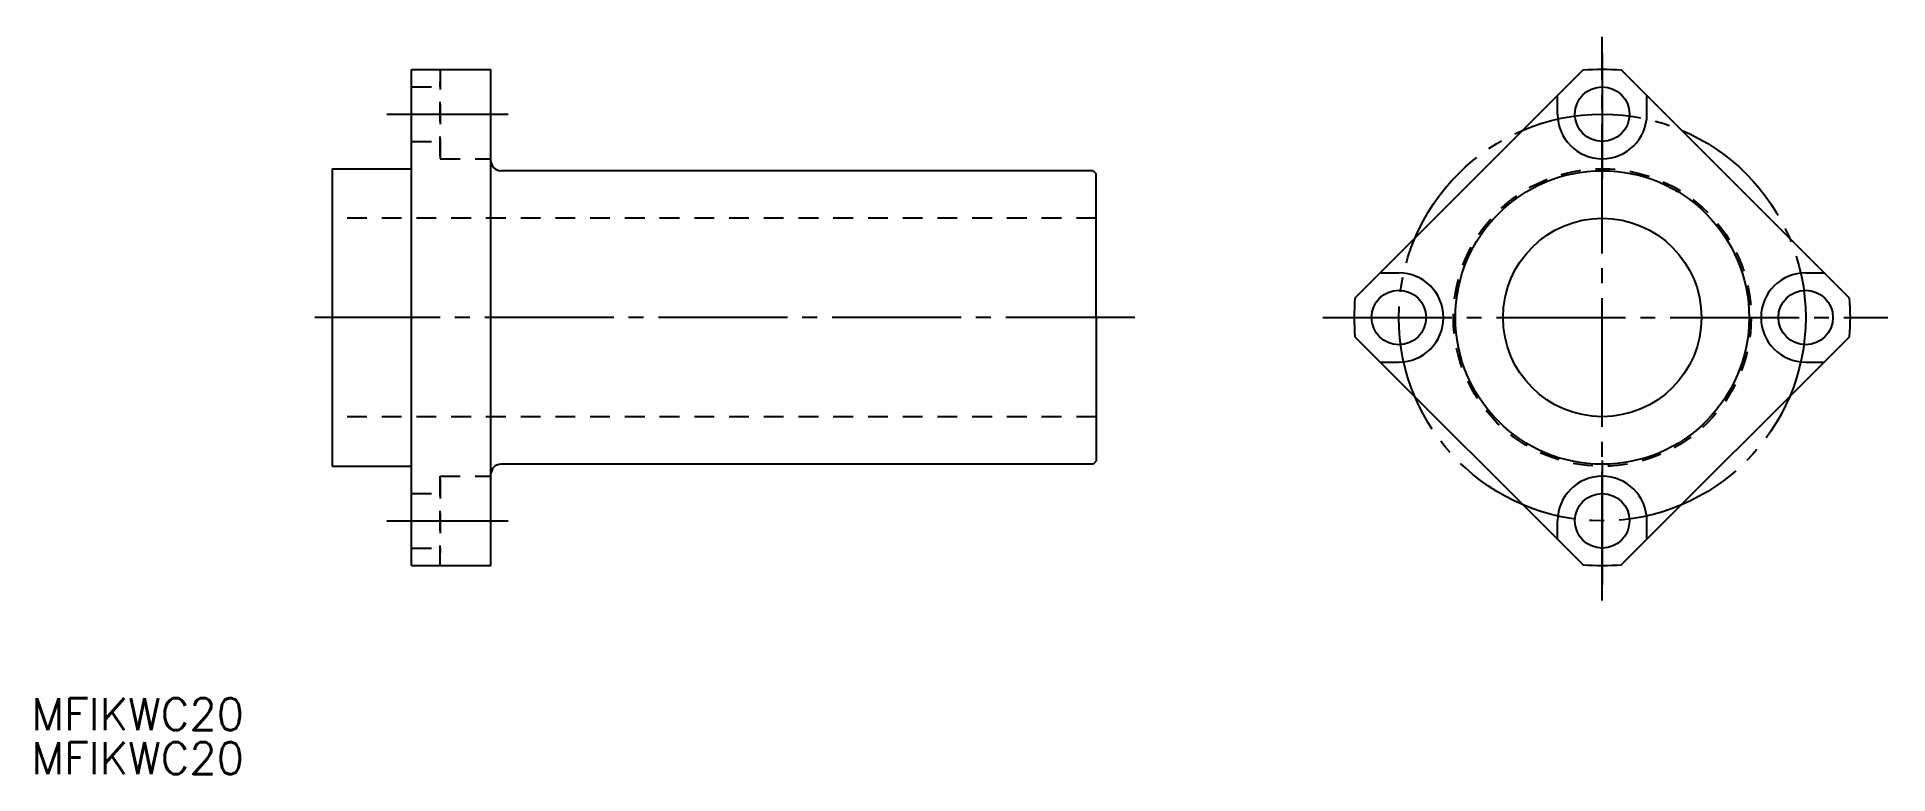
# Model space of a CAD drawing. Extents: x 80 to 267, y 139 to 213.
import ezdxf

# ---------------------------------------------------------------- set-up
doc = ezdxf.new("R2010")
doc.units = 0
doc.linetypes.add('CENTER', pattern=[17.5, 13, -1.5, 1.5, -1.5])
doc.linetypes.add('DASHED', pattern=[3.5, 2, -1.5])
doc.layers.get('0').update_dxf_attribs({"linetype": 'CONTINUOUS'})
doc.layers.add('CENTER', color=1, linetype='CENTER')
doc.styles.get("Standard").update_dxf_attribs({"font": 'txt.shx', "bigfont": '@extfont2.shx'})

msp = doc.modelspace()

# ---------------------------------------------------------------- linework, layer by layer
at = {"color": 1, "linetype": 'CENTER'}
for p, q in [((237.79, 211.32), (237.79, 198.76)), ((237.79, 170.32), (237.79, 157.76))]:
    msp.add_line(p, q, dxfattribs=at)
at = {"color": 7, "linetype": 'CONTINUOUS'}
for p, q in [((117.8, 209.73), (125.8, 209.73)), ((117.8, 159.73), (117.8, 209.73)), ((125.8, 159.73), (125.8, 209.73)), ((235.84, 209.65), (212.86, 186.68)), ((262.71, 186.68), (239.73, 209.65)), ((125.8, 200.73), (125.8, 207.98)), ((233.29, 205.23), (233.29, 207.1)), ((242.29, 205.23), (242.29, 207.1)), ((109.8, 199.73), (117.8, 199.73)), ((109.8, 199.73), (109.8, 169.73)), ((186.5, 199.53), (126.8, 199.53)), ((186.5, 199.53), (186.8, 199.23)), ((186.8, 184.73), (186.8, 199.23)), ((215.42, 189.23), (217.29, 189.23)), ((258.29, 189.23), (260.16, 189.23)), ((186.8, 184.73), (186.8, 170.23)), ((212.86, 182.78), (235.84, 159.81)), ((239.73, 159.81), (262.71, 182.78)), ((215.42, 180.23), (217.29, 180.23)), ((258.29, 180.23), (260.16, 180.23)), ((186.5, 169.93), (126.8, 169.93)), ((186.5, 169.93), (186.8, 170.23)), ((109.8, 169.73), (117.8, 169.73)), ((233.29, 162.36), (233.29, 164.23)), ((242.29, 162.36), (242.29, 164.23)), ((117.8, 159.73), (125.8, 159.73))]:
    msp.add_line(p, q, dxfattribs=at)
at = {"color": 3, "linetype": 'DASHED'}
for p, q in [((120.7, 209.73), (120.7, 200.73)), ((117.8, 207.98), (120.7, 207.98)), ((120.7, 200.98), (120.7, 208.48)), ((120.7, 200.98), (120.7, 208.48)), ((117.8, 202.48), (120.7, 202.48)), ((120.7, 200.73), (125.8, 200.73)), ((186.8, 194.73), (109.8, 194.73)), ((186.8, 174.73), (109.8, 174.73)), ((120.7, 168.73), (125.8, 168.73)), ((120.7, 159.73), (120.7, 168.73)), ((120.7, 168.48), (120.7, 160.98)), ((120.7, 168.48), (120.7, 160.98)), ((117.8, 166.98), (120.7, 166.98)), ((117.8, 161.48), (120.7, 161.48))]:
    msp.add_line(p, q, dxfattribs=at)
at = {"color": 7, "linetype": 'CONTINUOUS'}
for centre, radius in [((237.79, 205.23), 2.75), ((237.79, 184.73), 14.8), ((237.79, 184.73), 10), ((217.29, 184.73), 2.75), ((258.29, 184.73), 2.75), ((237.79, 164.23), 2.75)]:
    msp.add_circle(centre, radius, dxfattribs=at)
at = {"color": 3, "linetype": 'DASHED'}
msp.add_circle((237.79, 184.73), 15, dxfattribs=at)
at = {"color": 7, "linetype": 'CONTINUOUS'}
for centre, radius, start, end in [((237.79, 185.23), 24.5, 85.4405, 94.5595), ((237.79, 205.23), 4.5, 180, 0), ((126.8, 200.53), 1, 180, 270), ((217.29, 184.73), 4.5, 270, 90), ((258.29, 184.73), 4.5, 90, 270), ((237.29, 184.73), 24.5, 175.4405, 184.5595), ((238.29, 184.73), 24.5, 355.4405, 4.5595), ((126.8, 168.93), 1, 90, 180), ((237.79, 164.23), 4.5, 0, 180), ((237.79, 184.23), 24.5, 265.4405, 274.5595)]:
    msp.add_arc(centre, radius, start, end, dxfattribs=at)
at = {"layer": 'CENTER', "color": 1, "linetype": 'CENTER'}
for p, q in [((237.79, 156.19), (237.79, 213.01)), ((115.3, 205.23), (127.54, 205.23)), ((190.68, 184.73), (108.06, 184.73)), ((209.63, 184.73), (266.58, 184.73)), ((115.3, 164.23), (127.54, 164.23))]:
    msp.add_line(p, q, dxfattribs=at)
msp.add_circle((237.79, 184.73), 20.5, dxfattribs=at)

# ---------------------------------------------------------------- texts
at = {"color": 7, "linetype": 'CONTINUOUS'}
for p in [(79.51, 143.14), (79.51, 138.7)]:
    msp.add_text('MFIKWC20', height=3.2, dxfattribs=at).set_placement(p)

doc.saveas('drawing.dxf')
